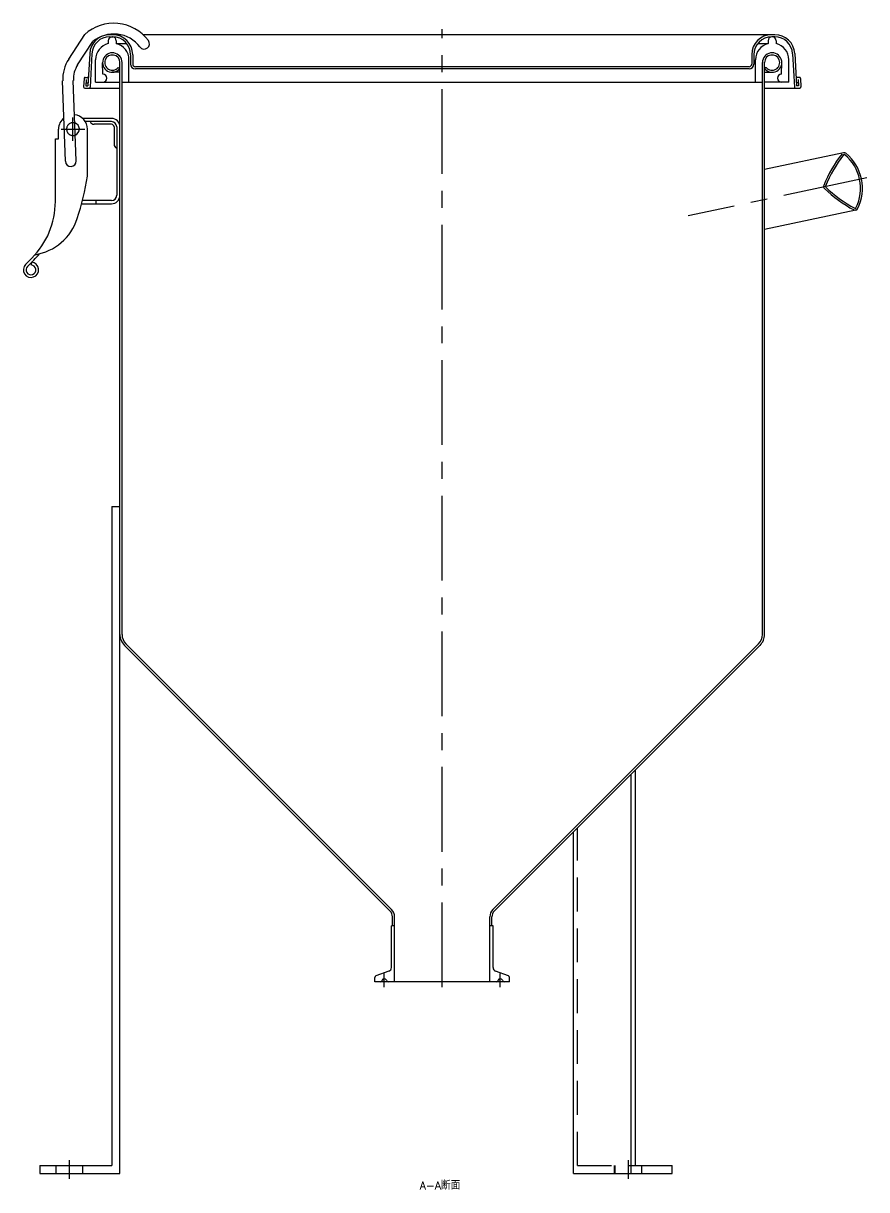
# Model space of a CAD drawing. Extents: x -182 to 594, y -700 to 159.
# Drawn here: x 278 to 594.1, y -670 to -233 of the extents above; entities that cross this region are included whole.
import ezdxf

# ---------------------------------------------------------------- set-up
doc = ezdxf.new("R2010")
doc.units = 0
doc.linetypes.add('CENTER', pattern=[50.8, 31.75, -6.35, 6.35, -6.35])
doc.linetypes.add('DASHED', pattern=[19.05, 12.7, -6.35])
doc.layers.get('0').update_dxf_attribs({"linetype": 'CONTINUOUS'})
doc.layers.add('CENTER', color=1, linetype='CONTINUOUS')
doc.styles.get("Standard").update_dxf_attribs({"font": 'txt.shx', "height": 3, "bigfont": 'bigfont.shx'})

msp = doc.modelspace()

# ---------------------------------------------------------------- linework, layer by layer
at = {"color": 7, "linetype": 'CONTINUOUS'}
for p, q in [((295.02, -246.39), (301.02, -237.15)), ((298.37, -248.57), (304.06, -239.81)), ((309.87, -239.55), (309.87, -240.55)), ((314.36, -237.25), (310.38, -237.25)), ((310.38, -238.05), (311.52, -238.05)), ((312.87, -239.55), (312.87, -240.55)), ((559.66, -237.25), (322.88, -237.25)), ((557.17, -239.55), (557.17, -240.55)), ((559.66, -238.05), (558.52, -238.05)), ((560.17, -239.55), (560.17, -240.55)), ((302.89, -244.36), (302.25, -256.45)), ((303.69, -244.4), (303.03, -256.87)), ((312.87, -240.55), (316.74, -240.55)), ((318.22, -244.75), (318.22, -248.25)), ((319.02, -244.75), (319.02, -248.25)), ((551.02, -244.75), (551.02, -248.25)), ((551.82, -244.75), (551.82, -248.25)), ((553.29, -240.55), (557.17, -240.55)), ((566.35, -244.4), (567, -256.87)), ((567.15, -244.36), (567.78, -256.45)), ((305.12, -255.05), (305.12, -246.62)), ((307.87, -252.05), (307.72, -247.83)), ((314.22, -433.6), (314.22, -247.7)), ((315.02, -433.6), (315.02, -247.7)), ((317.62, -255.05), (317.62, -246.62)), ((552.42, -255.05), (552.42, -246.62)), ((555.02, -433.6), (555.02, -247.7)), ((555.82, -433.6), (555.82, -247.7)), ((562.17, -252.05), (562.32, -247.83)), ((564.92, -255.05), (564.92, -246.62)), ((301.2, -253.25), (302.42, -253.25)), ((314.22, -251.35), (311.37, -251.35)), ((313.57, -249.51), (314.22, -249.98)), ((550.02, -249.25), (320.02, -249.25)), ((550.02, -250.05), (320.02, -250.05)), ((556.47, -249.51), (555.82, -249.98)), ((555.82, -251.35), (558.67, -251.35)), ((568.84, -253.25), (567.62, -253.25)), ((293.82, -284.7), (292.76, -254.51)), ((297.82, -284.56), (296.76, -254.37)), ((300.8, -253.63), (300.63, -256.83)), ((301.03, -257.25), (314.22, -257.25)), ((301.58, -254.05), (301.45, -256.45)), ((301.45, -256.45), (302.25, -256.45)), ((301.51, -255.25), (302.32, -255.25)), ((305.12, -255.05), (314.22, -255.05)), ((315.02, -255.05), (555.02, -255.05)), ((564.92, -255.05), (555.82, -255.05)), ((555.82, -257.25), (569.01, -257.25)), ((568.52, -255.25), (567.72, -255.25)), ((568.58, -256.45), (567.78, -256.45)), ((568.46, -254.05), (568.58, -256.45)), ((569.24, -253.63), (569.41, -256.83)), ((311.02, -268.63), (300.19, -268.63)), ((311.02, -269.83), (301.23, -269.83)), ((311.02, -270.83), (304.52, -270.83)), ((291.22, -276.23), (291.22, -272.63)), ((302.02, -290.23), (302.02, -272.63)), ((312.02, -271.83), (312.02, -278.33)), ((313.02, -271.83), (313.02, -297.43)), ((290.02, -299.78), (290.02, -276.23)), ((290.02, -276.23), (291.22, -276.23)), ((585.46, -281.51), (555.82, -287.81)), ((299.86, -300.63), (311.02, -300.63)), ((311.02, -299.43), (300.17, -299.43)), ((305.22, -299.43), (305.22, -300.63)), ((590.03, -303.03), (555.82, -310.3)), ((281.23, -320.99), (278.85, -323.37)), ((281.94, -321.7), (279.56, -324.08)), ((281.09, -322.54), (281.01, -323.54)), ((311.22, -414.05), (314.22, -414.05)), ((311.22, -414.05), (311.22, -661.05)), ((314.22, -664.05), (314.22, -433.6)), ((315.02, -461.98), (315.02, -433.6)), ((555.02, -461.98), (555.02, -433.6)), ((555.82, -461.98), (555.82, -433.6)), ((415.49, -565.65), (315.92, -466.08)), ((416.06, -565.09), (316.48, -465.52)), ((453.98, -565.09), (553.55, -465.52)), ((454.55, -565.65), (554.12, -466.08)), ((505.87, -664.05), (505.87, -514.33)), ((507.41, -661.05), (507.41, -512.79)), ((484.22, -664.05), (484.22, -535.98)), ((416.37, -571.2), (416.37, -567.78)), ((417.17, -592.2), (417.17, -567.78)), ((452.87, -592.2), (452.87, -567.78)), ((453.67, -571.2), (453.67, -567.78)), ((415.97, -586.82), (415.97, -571.2)), ((417.17, -571.2), (415.97, -571.2)), ((454.07, -571.2), (452.87, -571.2)), ((454.07, -586.82), (454.07, -571.2)), ((415, -588.2), (410.16, -589.97)), ((459.88, -589.97), (455.04, -588.2)), ((409.77, -592.2), (409.77, -590.52)), ((460.27, -592.2), (409.77, -592.2)), ((412.46, -591.56), (412.34, -591.84)), ((414.08, -591.56), (414.2, -591.84)), ((455.96, -591.54), (455.84, -591.84)), ((457.57, -591.54), (457.7, -591.84)), ((460.27, -592.2), (460.27, -590.52)), ((284.22, -661.05), (311.22, -661.05)), ((284.22, -661.05), (284.22, -664.05)), ((284.22, -664.05), (314.22, -664.05)), ((290.22, -661.05), (290.22, -664.05)), ((300.22, -661.05), (300.22, -664.05)), ((484.22, -664.05), (521.19, -664.05)), ((507.41, -661.05), (521.19, -661.05)), ((521.19, -664.05), (521.19, -661.05))]:
    msp.add_line(p, q, dxfattribs=at)
at = {"color": 3, "linetype": 'DASHED'}
for p, q in [((485.76, -661.05), (485.76, -534.44)), ((485.76, -661.05), (507.41, -661.05)), ((499.54, -664.05), (499.54, -661.05)), ((499.87, -664.05), (499.87, -661.05)), ((509.87, -664.05), (509.87, -661.05))]:
    msp.add_line(p, q, dxfattribs=at)
at = {"color": 7, "linetype": 'CONTINUOUS'}
for centre, radius, start, end in [((311.9, -249.34), 16.34, 37.3016, 131.742), ((310.38, -244.75), 7.5, 90, 177), ((310.38, -244.75), 6.7, 90, 177), ((311.9, -249.34), 12.34, 37.3016, 129.4248), ((311.37, -239.55), 1.5, 0, 180), ((311.52, -244.75), 7.5, 0, 90), ((311.52, -244.75), 6.7, 0, 90), ((323.3, -240.65), 2, 217.3016, 37.3016), ((558.52, -244.75), 7.5, 90, 180), ((558.52, -244.75), 6.7, 90, 180), ((558.67, -239.55), 1.5, 0, 180), ((559.66, -244.75), 7.5, 3, 90), ((559.66, -244.75), 6.7, 3, 90), ((311.37, -246.62), 6.25, 103.8865, 180), ((311.37, -247.7), 3.65, 0, 321.3359), ((311.37, -246.62), 6.25, 0, 76.1135), ((558.67, -246.62), 6.25, 103.8865, 180), ((558.67, -247.7), 3.65, 218.6641, 180), ((558.67, -246.62), 6.25, 0, 76.1135), ((306.76, -254.02), 14, 147, 182), ((306.76, -254.02), 10, 147, 182), ((311.37, -247.7), 2.85, 0, 320.6092), ((320.02, -248.25), 1.8, 180, 270), ((320.02, -248.25), 1, 180, 270), ((550.02, -248.25), 1.8, 270, 0), ((550.02, -248.25), 1, 270, 0), ((558.67, -247.7), 2.85, 219.3908, 180), ((301.2, -253.65), 0.4, 90, 177), ((302, -253.65), 0.4, 357, 90), ((307.87, -253.55), 1.5, 270, 90), ((562.17, -253.55), 1.5, 90, 270), ((568.04, -253.65), 0.4, 90, 183), ((568.84, -253.65), 0.4, 3, 90), ((301.03, -256.85), 0.4, 177, 270), ((302.63, -256.85), 0.4, 270, 357), ((567.4, -256.85), 0.4, 183, 270), ((569.01, -256.85), 0.4, 270, 3), ((296.62, -272.63), 5.4, 128.5827, 180), ((296.62, -272.63), 5.4, 0, 83.6767), ((296.62, -272.63), 2.4, 291.0083, 72.9917), ((304.52, -269.33), 1.5, 199.4712, 270), ((311.02, -271.83), 3.2, 0, 90), ((311.02, -271.83), 2, 0, 90), ((311.02, -271.83), 1, 0, 90), ((313.52, -278.33), 1.5, 180, 250.5288), ((624.34, -312.57), 50, 142.1222, 157.9034), ((624.34, -312.57), 49.3, 142.1222, 157.9034), ((585.67, -282.48), 0.3, 50.5801, 142.1222), ((585.67, -282.48), 1, 50.5801, 102), ((575.48, -294.87), 16.34, 333.4199, 50.5801), ((575.48, -294.87), 17.04, 333.4199, 50.5801), ((295.82, -284.63), 2, 182, 2), ((203.16, -275.17), 100, 341.9543, 351.3362), ((578.94, -294.14), 1, 157.9034, 226.0966), ((612.92, -258.83), 50, 226.0966, 241.8778), ((578.94, -294.14), 0.3, 157.9034, 226.0966), ((612.92, -258.83), 49.3, 226.0966, 241.8778), ((260.02, -299.78), 30, 315, 0), ((311.02, -297.43), 3.2, 270, 0), ((311.02, -297.43), 2, 270, 0), ((589.82, -302.05), 0.3, 241.8778, 333.4199), ((589.82, -302.05), 1, 282, 333.4199), ((279.22, -299.95), 20, 279.3023, 341.9543), ((280.87, -325.38), 2.85, 135, 85.4755), ((260.02, -299.78), 31, 315, 320.8189), ((280.87, -325.38), 1.85, 135, 85.4755), ((320.02, -461.98), 5.8, 180, 225), ((320.02, -461.98), 5, 180, 225), ((550.02, -461.98), 5, 315, 0), ((550.02, -461.98), 5.8, 315, 0), ((413.37, -567.78), 3, 360, 45), ((413.37, -567.78), 3.8, 360, 45), ((456.67, -567.78), 3.8, 135, 180), ((456.67, -567.78), 3, 135, 180), ((410.36, -590.52), 0.588, 110, 180), ((414.5, -586.82), 1.47, 290, 360), ((455.54, -586.82), 1.47, 180, 250), ((459.68, -590.52), 0.588, 0, 70), ((411.8, -591.61), 0.588, 270, 337), ((413.27, -591.91), 0.882, 23, 157), ((414.74, -591.61), 0.588, 203, 270), ((455.3, -591.61), 0.588, 270, 337), ((456.77, -591.91), 0.882, 21.637, 158.363), ((458.24, -591.61), 0.588, 203, 270)]:
    msp.add_arc(centre, radius, start, end, dxfattribs=at)
at = {"color": 3, "linetype": 'DASHED'}
msp.add_arc((296.62, -272.63), 2.4, 72.9917, 291.0083, dxfattribs=at)
at = {"layer": 'CENTER', "color": 1, "linetype": 'CENTER'}
for p, q in [((435.02, -594.2), (435.02, -235.25)), ((296.62, -277.03), (296.62, -268.23)), ((292.22, -272.63), (301.02, -272.63)), ((594.1, -290.91), (527.14, -305.15)), ((413.27, -594.2), (413.27, -589.03)), ((456.77, -594.2), (456.77, -589.03)), ((295.22, -659.05), (295.22, -666.05)), ((504.87, -666.05), (504.87, -659.05))]:
    msp.add_line(p, q, dxfattribs=at)

# ---------------------------------------------------------------- texts
at = {"color": 137, "linetype": 'CONTINUOUS'}
msp.add_text('A-A断面', height=3, dxfattribs=at).set_placement((426.6, -670.02))

doc.saveas('drawing.dxf')
